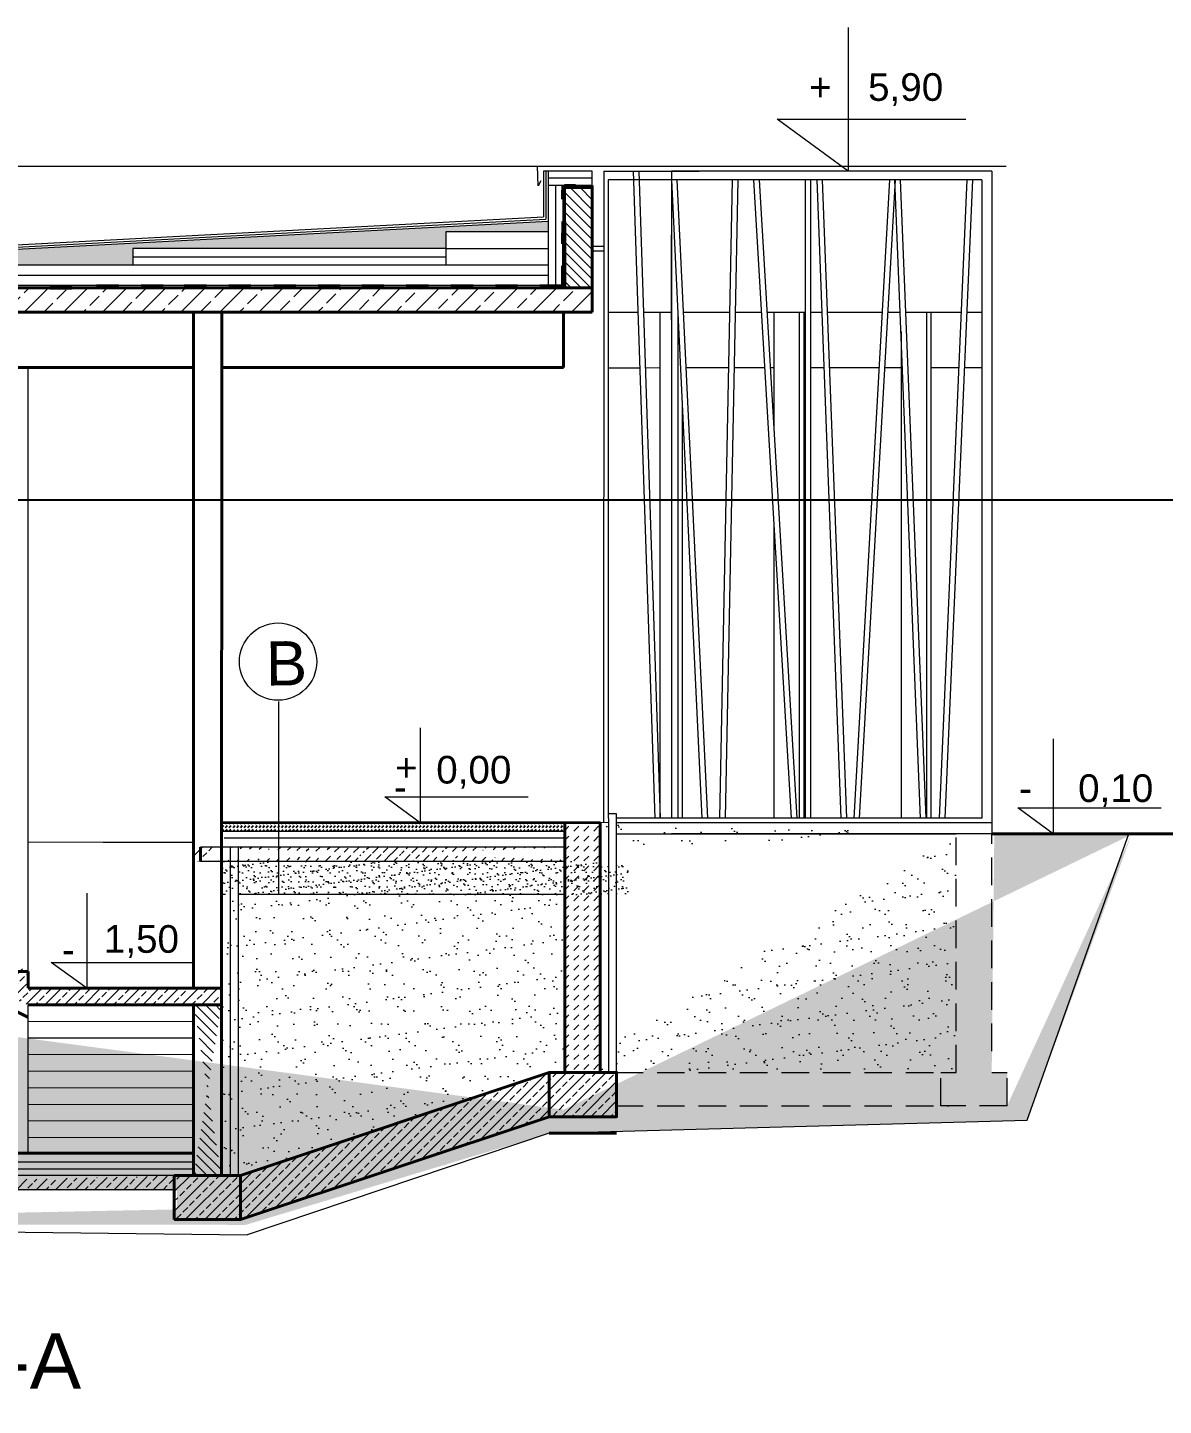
# Model space of a CAD drawing. Header units: millimetres. Extents: x -105266 to 178069, y 491 to 168574.
# Drawn here: x -72321 to -71294, y 33712 to 34958 of the extents above; entities that cross this region are included whole.
import ezdxf

# ---------------------------------------------------------------- set-up
doc = ezdxf.new("R2010")
doc.units = ezdxf.units.MM
doc.linetypes.add('HIDDENX2', pattern=[0.75, 0.5, -0.25])
for name, color, linetype, lineweight in [('A-L-W', 123, 'Continuous', 15), ('A-L-W-nad', 123, 'HIDDENX2', 15), ('A-sc murowane', 2, 'Continuous', 40), ('A-sc wykończenie', 6, 'Continuous', 18), ('A-SC-MUROWANE', 2, 'Continuous', 40), ('AVG', 123, 'Continuous', 15), ('izolacja2', 4, 'BATTING', 9), ('stolarka', 1, 'Continuous', 5), ('ściany murowane', 2, 'Continuous', 40)]:
    doc.layers.add(name, color=color, linetype=linetype, lineweight=lineweight)
doc.styles.get("Standard").update_dxf_attribs({"font": 'arial.ttf'})
doc.linetypes.add('BATTING', pattern='A,0.00254,-2.54,[134,ltypeshp.shx,S=2.54,R=0,X=-2.54,Y=0],-5.08,[134,ltypeshp.shx,S=2.54,R=180,X=2.54,Y=0],-2.54', length=10.16254)
pattern_1 = [(45, (-95980.251, -23630.134), (-8.8388348, 8.8388348), []), (45, (-95971.426, -23630.134), (-8.8388348, 8.8388348), [6, -2.5])]
pattern_2 = [(315, (-99850.856, -13750.408), (4.49012806, 4.49012806), [])]
pattern_3 = [(37.5, (-99850.856, -13750.408), (-0.800016, 24.470662), [0, -19.304, 0, -21.59, 0, -20.6375]), (7.5, (-99850.856, -13750.408), (22.476164, 35.841255), [0, -10.414, 0, -17.399, 0, -6.6675]), (327.5, (-99866.477, -13750.408), (39.5496185, 0.071859), [0, -6.35, 0, -22.86, 0, -29.845]), (317.5, (-99866.477, -13750.408), (38.177823, 11.146466), [0, -3.175, 0, -14.986, 0, -17.145])]
pattern_4 = [(45, (-99850.856, -13750.408), (-8.8388348, 8.8388348), []), (45, (-99842.031, -13750.408), (-8.8388348, 8.8388348), [6, -2.5])]

msp = doc.modelspace()

# ---------------------------------------------------------------- hatches: boundary and pattern name
h = msp.add_hatch()
h.set_pattern_fill('DASH', color=256, scale=2, angle=45)
h.set_pattern_definition([(45, (-95980.2514, -23630.134), (9e-16, 8.9802561), [6.35, -6.35])])
h.paths.add_polyline_path([(-71850.56, 34772.9), (-71850.56, 34782.62), (-72437.97, 34751.48), (-73099.43, 34786.25), (-73099.43, 34772.94), (-72960.34, 34772.93), (-72960.34, 34757.93), (-72677.96, 34757.92), (-72677.96, 34742.91), (-72226.2, 34742.91), (-72226.2, 34757.91), (-71942.87, 34757.9), (-71942.87, 34772.9)])
h = msp.add_hatch()
h.set_pattern_fill('DASH', color=256, scale=0.75, angle=45)
h.set_pattern_definition([(45, (-95644.6588, -23331.2608), (2e-16, 3.367596045), [2.38125, -2.38125])])
edge = h.paths.add_edge_path()
edge.add_line((-71835.51, 34230.78), (-72145.92, 34230.59))
edge.add_line((-71835.51, 34230.78), (-71835.51, 34238.78))
edge.add_line((-71835.51, 34238.78), (-72145.91, 34238.78))
edge.add_line((-72145.91, 34238.59), (-72145.92, 34230.59))
h = msp.add_hatch()
h.set_pattern_fill('DASH', color=256, scale=0.75, angle=45)
h.set_pattern_definition([(45, (-95980.2514, -23630.1337), (2e-16, 3.367596045), [2.38125, -2.38125])])
edge = h.paths.add_edge_path()
edge.add_line((-72171.1, 33931.9), (-72752.3, 33931.9))
edge.add_line((-72171.1, 33931.9), (-72171.1, 33939.9))
edge.add_line((-72171.1, 33939.9), (-72752.3, 33939.9))
edge.add_line((-72752.3, 33939.9), (-72752.3, 33931.9))
at = {"layer": 'AVG', "linetype": 'Continuous', "ltscale": 50}
h = msp.add_hatch(dxfattribs=at)
h.set_pattern_fill('LINE', color=256, scale=2, angle=315)
h.set_pattern_definition(pattern_2)
edge = h.paths.add_edge_path()
edge.add_line((-71835.51, 34722.27), (-71835.54, 34812.92))
edge.add_line((-71835.54, 34812.92), (-71810.54, 34812.92))
edge.add_line((-71810.54, 34812.92), (-71810.51, 34722.27))
edge.add_line((-71810.51, 34722.27), (-71835.51, 34722.26))
h = msp.add_hatch(dxfattribs=at)
h.set_pattern_fill('JIS_STN_2.5', color=256, scale=10)
h.set_pattern_definition([(45, (-143719.624, -14209.136), (-17.6776695, 17.6776695), []), (45, (-143701.974, -14209.136), (-17.6776695, 17.6776695), [12, -5])])
edge = h.paths.add_edge_path()
edge.add_line((-71810.61, 34722.28), (-71810.61, 34700.3))
edge.add_line((-71810.61, 34722.29), (-71810.61, 34722.28))
edge.add_line((-71810.61, 34722.29), (-73114.43, 34722.33))
edge.add_line((-73114.43, 34722.33), (-73139.43, 34722.33))
edge.add_line((-73139.43, 34722.33), (-73139.43, 34700.28))
edge.add_line((-71807.77, 34700.3), (-73139.43, 34700.28))
h = msp.add_hatch(dxfattribs=at)
h.set_pattern_fill('DASH', color=256, scale=2, angle=45)
h.set_pattern_definition([(45, (-99908.4986, -13750.409), (9e-16, 8.9802561), [6.35, -6.35])])
edge = h.paths.add_edge_path()
edge.add_line((-71835.5, 34012.94), (-71806.81, 34012.94))
edge.add_line((-71803.49, 34012.94), (-71803.5, 34238.78))
edge.add_line((-71835.5, 34012.94), (-71835.51, 34238.78))
edge.add_line((-71835.5, 34238.78), (-71803.5, 34238.78))
h = msp.add_hatch(dxfattribs=at)
h.set_pattern_fill('AR-SAND', color=256, scale=0.5)
h.set_pattern_definition(pattern_3)
edge = h.paths.add_edge_path()
edge.add_line((-71731.85, 34012.94), (-71495.3, 34012.94))
edge.add_line((-71481.3, 34012.94), (-71481.31, 34228.79))
edge.add_line((-71803.5, 34216.77), (-71803.5, 34227.78))
edge.add_line((-71803.5, 34227.78), (-71803.5, 34238.78))
edge.add_line((-71803.5, 34238.78), (-71481.31, 34228.79))
edge.add_line((-71803.49, 34032.15), (-71803.5, 34216.77))
edge.add_line((-71803.49, 34012.94), (-71737.41, 34012.94))
h = msp.add_hatch(dxfattribs=at)
h.set_pattern_fill('AR-SAND', color=256, scale=0.5)
h.set_pattern_definition(pattern_3)
edge = h.paths.add_edge_path()
edge.add_line((-71849.49, 33957.94), (-71417.13, 33969.94))
edge.add_line((-71417.13, 33969.94), (-71322.82, 34228.07))
edge.add_line((-71435.3, 33982.94), (-71788.49, 33982.94))
edge.add_line((-71435.3, 33982.94), (-71435.3, 34012.94))
edge.add_line((-71449.3, 34012.94), (-71435.3, 34012.94))
edge.add_line((-71449.3, 34012.94), (-71446.94, 34228.06))
edge.add_line((-71446.94, 34228.06), (-71322.82, 34228.06))
edge.add_line((-71849.49, 33972.94), (-72126.22, 33889.17))
edge.add_line((-71849.49, 33972.94), (-71788.49, 33972.94))
edge.add_line((-71849.49, 33957.94), (-72123.96, 33875.18))
edge.add_line((-72186.22, 33889.17), (-72126.22, 33889.17))
edge.add_line((-72123.96, 33875.18), (-72816.23, 33876.28))
edge.add_line((-72186.22, 33889.16), (-72186.23, 33906.17))
edge.add_line((-72186.22, 33906.17), (-72733.51, 33906.16))
edge.add_line((-72735.88, 33889.16), (-72735.88, 33906.16))
edge.add_line((-72796.8, 33880.23), (-72735.88, 33879.9))
edge.add_line((-73109.34, 33994.29), (-72796.78, 33880.22))
edge.add_line((-73667.37, 33994.28), (-73116.06, 33994.29))
edge.add_line((-73667.43, 33994.28), (-73667.37, 33994.28))
edge.add_line((-73123.09, 33983.06), (-72816.23, 33876.28))
edge.add_line((-73727.37, 33994.28), (-73667.43, 33994.28))
edge.add_line((-73813.67, 33975.79), (-73123.09, 33983.06))
edge.add_line((-73727.37, 33994.28), (-73727.37, 34024.28))
edge.add_line((-73727.37, 34024.28), (-73713.37, 34024.28))
edge.add_line((-73713.37, 34024.28), (-73713.33, 34228.76))
edge.add_line((-73813.67, 33975.79), (-73885.72, 34228.79))
edge.add_line((-73885.72, 34228.79), (-73713.33, 34228.8))
h = msp.add_hatch(dxfattribs=at)
h.set_pattern_fill('JIS_STN_2.5', color=256, scale=5)
h.set_pattern_definition(pattern_1)
edge = h.paths.add_edge_path()
edge.add_line((-72145.91, 34074.1), (-72320.9, 34074.1))
edge.add_line((-72145.91, 34089.1), (-72145.91, 34074.1))
edge.add_line((-72145.91, 34089.1), (-72320.87, 34089.1))
edge.add_line((-72350.84, 34104.1), (-72320.85, 34104.1))
edge.add_line((-72608.12, 34206.65), (-72320.9, 34074.1))
edge.add_line((-72350.81, 34119.1), (-72380.81, 34119.16))
edge.add_line((-72350.81, 34119.1), (-72350.84, 34104.1))
edge.add_line((-72320.85, 34104.1), (-72320.87, 34089.1))
edge.add_line((-72560.62, 34224.54), (-72560.64, 34209.49))
edge.add_line((-72530.65, 34209.43), (-72560.64, 34209.49))
edge.add_line((-72530.65, 34209.43), (-72530.68, 34194.43))
edge.add_line((-72500.68, 34194.38), (-72530.68, 34194.43))
edge.add_line((-72500.68, 34194.38), (-72500.7, 34179.38))
edge.add_line((-72470.7, 34179.32), (-72500.7, 34179.38))
edge.add_line((-72470.7, 34179.32), (-72470.73, 34164.32))
edge.add_line((-72440.73, 34164.27), (-72470.73, 34164.32))
edge.add_line((-72440.73, 34164.27), (-72440.76, 34149.27))
edge.add_line((-72410.76, 34149.21), (-72440.76, 34149.27))
edge.add_line((-72410.76, 34149.21), (-72410.79, 34134.21))
edge.add_line((-72380.79, 34134.16), (-72410.79, 34134.21))
edge.add_line((-72380.79, 34134.16), (-72380.81, 34119.16))
edge.add_line((-72560.62, 34224.54), (-72590.63, 34224.6))
edge.add_line((-72590.62, 34228.64), (-72590.63, 34224.6))
edge.add_line((-72590.62, 34228.64), (-72777.87, 34228.64))
edge.add_line((-72608.12, 34206.65), (-72777.87, 34206.64))
edge.add_line((-72777.87, 34206.64), (-72777.22, 34228.64))
h = msp.add_hatch(dxfattribs=at)
h.set_pattern_fill('JIS_STN_2.5', color=256, scale=5)
h.set_pattern_definition(pattern_1)
edge = h.paths.add_edge_path()
edge.add_line((-71833.12, 34205), (-71835.51, 34216.78))
edge.add_line((-71835.51, 34203.78), (-72171.1, 34203.78))
edge.add_line((-71833.34, 34216.78), (-72145.91, 34216.78))
edge.add_line((-72171.1, 34203.78), (-72171.1, 34216.78))
h = msp.add_hatch(dxfattribs=at)
h.set_pattern_fill('AR-SAND', color=256, scale=0.2)
h.set_pattern_definition([(37.5, (-95980.2514, -23630.134), (-0.3200063, 9.7882647), [0, -7.7216, 0, -8.636, 0, -8.255]), (7.5, (-95980.251, -23630.134), (8.9904657, 14.336502), [0, -4.1656, 0, -6.9596, 0, -2.667]), (327.5, (-95986.5, -23630.134), (15.8198474, 0.0287437), [0, -2.54, 0, -9.144, 0, -11.938]), (317.5, (-95986.5, -23630.134), (15.271129, 4.4585865), [0, -1.27, 0, -5.9944, 0, -6.858])])
edge = h.paths.add_edge_path()
edge.add_line((-72145.63, 34173.78), (-72145.63, 34203.78))
edge.add_line((-71777.85, 34173.78), (-72145.63, 34173.78))
edge.add_line((-71777.85, 34203.78), (-72145.63, 34203.78))
edge.add_line((-71777.86, 34173.78), (-71777.86, 34203.78))
h = msp.add_hatch(dxfattribs=at)
h.set_pattern_fill('AR-SAND', color=256, scale=0.5)
h.set_pattern_definition([(37.5, (-95980.251, -23630.134), (-0.8000156, 24.470662), [0, -19.304, 0, -21.59, 0, -20.6375]), (7.5, (-95980.25, -23630.134), (22.476164, 35.841255), [0, -10.414, 0, -17.399, 0, -6.6675]), (327.5, (-95995.872, -23630.134), (39.5496185, 0.071859), [0, -6.35, 0, -22.86, 0, -29.845]), (317.5, (-95995.872, -23630.134), (38.177823, 11.146466), [0, -3.175, 0, -14.986, 0, -17.145])])
h.paths.add_polyline_path([(-72145.91, 33919.9), (-72145.96, 34173.78), (-71835.51, 34173.78), (-71835.49, 34012.94), (-71849.49, 34012.94), (-72128.59, 33919.9)])
h = msp.add_hatch(dxfattribs=at)
h.set_pattern_fill('LINE', color=256, scale=2, angle=315)
h.set_pattern_definition(pattern_2)
edge = h.paths.add_edge_path()
edge.add_line((-72171.1, 33919.9), (-72145.91, 33919.9))
edge.add_line((-72145.91, 34074.1), (-72145.92, 33919.9))
edge.add_line((-72171.1, 34074.1), (-72171.09, 33919.9))
edge.add_line((-72171.1, 34074.1), (-72145.91, 34074.1))
h = msp.add_hatch(dxfattribs=at)
h.set_pattern_fill('JIS_STN_2.5', color=256, scale=5)
h.set_pattern_definition(pattern_4)
h.paths.add_polyline_path([(-71849.49, 34012.94), (-71849.49, 33972.94), (-71788.49, 33972.94), (-71788.49, 34012.95)])
edge = h.paths.add_edge_path()
edge.add_line((-71849.49, 33972.94), (-72128.59, 33879.9))
edge.add_line((-72128.59, 33919.9), (-72128.59, 33879.9))
edge.add_line((-71849.48, 34012.94), (-72128.59, 33919.9))
h = msp.add_hatch(dxfattribs=at)
h.set_pattern_fill('JIS_STN_2.5', color=256, scale=5)
h.set_pattern_definition(pattern_1)
edge = h.paths.add_edge_path()
edge.add_line((-72188.59, 33906.9), (-72188.59, 33919.9))
edge.add_line((-72188.59, 33906.9), (-72735.88, 33906.9))
edge.add_line((-72171.1, 33919.9), (-72752.29, 33919.9))
edge.add_line((-72735.88, 33906.9), (-72735.88, 33919.9))
h = msp.add_hatch(dxfattribs=at)
h.set_pattern_fill('JIS_STN_2.5', color=256, scale=5)
h.set_pattern_definition(pattern_4)
edge = h.paths.add_edge_path()
edge.add_line((-72188.59, 33919.9), (-72128.59, 33919.9))
edge.add_line((-72128.59, 33919.9), (-72128.59, 33879.9))
edge.add_line((-72188.59, 33879.9), (-72128.59, 33879.9))
edge.add_line((-72188.59, 33879.9), (-72188.59, 33919.9))
at = {"layer": 'ściany murowane', "linetype": 'Continuous', "ltscale": 50}
h = msp.add_hatch(dxfattribs=at)
h.set_pattern_fill('LINE', color=5, angle=89.82257)
h.set_pattern_definition([(89.8225708728, (5639631.7629, -8763547.97536), (-0.1249994006449, 0.0003870896886), [])])
edge = h.paths.add_edge_path()
edge.add_line((-71835.49, 34802.34), (-71837.49, 34802.34))
edge.add_line((-71837.49, 34802.34), (-71837.26, 34814.96))
edge.add_line((-71837.26, 34814.96), (-71835.64, 34814.87))
edge.add_line((-71835.64, 34814.87), (-71835.49, 34802.34))
h = msp.add_hatch(dxfattribs=at)
h.set_pattern_fill('LINE', color=5)
h.set_pattern_definition([(0, (-8852456.89313, -5703872.92804), (0, 0.125), [])])
edge = h.paths.add_edge_path()
edge.add_line((-71835.57, 34812.95), (-71835.57, 34814.95))
edge.add_line((-71835.57, 34814.95), (-71825.57, 34814.95))
edge.add_line((-71825.57, 34814.95), (-71825.57, 34812.95))
edge.add_line((-71825.57, 34812.95), (-71835.57, 34812.95))
h = msp.add_hatch(dxfattribs=at)
h.set_pattern_fill('LINE', color=5, angle=89.82257)
h.set_pattern_definition([(89.8225708728, (5639631.79011, -8763588.15021), (-0.1249994006449, 0.0003870896886), [])])
edge = h.paths.add_edge_path()
edge.add_line((-71835.46, 34762.16), (-71837.46, 34762.17))
edge.add_line((-71837.46, 34762.17), (-71837.4, 34782.17))
edge.add_line((-71837.4, 34782.17), (-71835.4, 34782.16))
edge.add_line((-71835.4, 34782.16), (-71835.46, 34762.16))
h = msp.add_hatch(dxfattribs=at)
h.set_pattern_fill('LINE', color=5, angle=89.82257)
h.set_pattern_definition([(89.8225708728, (5639631.67086, -8763628.01961), (-0.1249994006449, 0.0003870896886), [])])
edge = h.paths.add_edge_path()
edge.add_line((-71835.58, 34722.29), (-71837.58, 34722.3))
edge.add_line((-71837.58, 34722.3), (-71837.52, 34742.3))
edge.add_line((-71837.52, 34742.3), (-71835.52, 34742.29))
edge.add_line((-71835.52, 34742.29), (-71835.58, 34722.29))
h = msp.add_hatch(dxfattribs=at)
h.set_pattern_fill('LINE', color=5)
h.set_pattern_definition([(0, (-8852922.5677, -5703963.77314), (0, 0.125), [])])
edge = h.paths.add_edge_path()
edge.add_line((-72301.24, 34722.1), (-72301.24, 34724.1))
edge.add_line((-72301.24, 34724.1), (-72281.24, 34724.1))
edge.add_line((-72281.24, 34724.1), (-72281.24, 34722.1))
edge.add_line((-72281.24, 34722.1), (-72301.24, 34722.1))
h = msp.add_hatch(dxfattribs=at)
h.set_pattern_fill('LINE', color=5)
h.set_pattern_definition([(0, (-8852880.1454, -5703963.59097), (0, 0.125), [])])
edge = h.paths.add_edge_path()
edge.add_line((-72258.82, 34722.28), (-72258.82, 34724.28))
edge.add_line((-72258.82, 34724.28), (-72238.82, 34724.28))
edge.add_line((-72238.82, 34724.28), (-72238.82, 34722.28))
edge.add_line((-72238.82, 34722.28), (-72258.82, 34722.28))
h = msp.add_hatch(dxfattribs=at)
h.set_pattern_fill('LINE', color=5)
h.set_pattern_definition([(0, (-8852839.97658, -5703963.59097), (0, 0.125), [])])
edge = h.paths.add_edge_path()
edge.add_line((-72218.65, 34722.28), (-72218.65, 34724.28))
edge.add_line((-72218.65, 34724.28), (-72198.65, 34724.28))
edge.add_line((-72198.65, 34724.28), (-72198.65, 34722.28))
edge.add_line((-72198.65, 34722.28), (-72218.65, 34722.28))
h = msp.add_hatch(dxfattribs=at)
h.set_pattern_fill('LINE', color=5)
h.set_pattern_definition([(0, (-8852800.85038, -5703963.57969), (0, 0.125), [])])
edge = h.paths.add_edge_path()
edge.add_line((-72179.52, 34722.29), (-72179.52, 34724.29))
edge.add_line((-72179.52, 34724.29), (-72159.52, 34724.29))
edge.add_line((-72159.52, 34724.29), (-72159.52, 34722.29))
edge.add_line((-72159.52, 34722.29), (-72179.52, 34722.29))
h = msp.add_hatch(dxfattribs=at)
h.set_pattern_fill('LINE', color=5)
h.set_pattern_definition([(0, (-8852760.68156, -5703963.57969), (0, 0.125), [])])
edge = h.paths.add_edge_path()
edge.add_line((-72139.36, 34722.29), (-72139.36, 34724.29))
edge.add_line((-72139.36, 34724.29), (-72119.36, 34724.29))
edge.add_line((-72119.36, 34724.29), (-72119.36, 34722.29))
edge.add_line((-72119.36, 34722.29), (-72139.36, 34722.29))
h = msp.add_hatch(dxfattribs=at)
h.set_pattern_fill('LINE', color=5)
h.set_pattern_definition([(0, (-8852719.90828, -5703963.59097), (0, 0.125), [])])
edge = h.paths.add_edge_path()
edge.add_line((-72098.58, 34722.28), (-72098.58, 34724.28))
edge.add_line((-72098.58, 34724.28), (-72078.58, 34724.28))
edge.add_line((-72078.58, 34724.28), (-72078.58, 34722.28))
edge.add_line((-72078.58, 34722.28), (-72098.58, 34722.28))
h = msp.add_hatch(dxfattribs=at)
h.set_pattern_fill('LINE', color=5)
h.set_pattern_definition([(0, (-8852679.73945, -5703963.59097), (0, 0.125), [])])
edge = h.paths.add_edge_path()
edge.add_line((-72058.41, 34722.28), (-72058.41, 34724.28))
edge.add_line((-72058.41, 34724.28), (-72038.41, 34724.28))
edge.add_line((-72038.41, 34724.28), (-72038.41, 34722.28))
edge.add_line((-72038.41, 34722.28), (-72058.41, 34722.28))
h = msp.add_hatch(dxfattribs=at)
h.set_pattern_fill('LINE', color=5)
h.set_pattern_definition([(0, (-8852640.29336, -5703963.59097), (0, 0.125), [])])
edge = h.paths.add_edge_path()
edge.add_line((-72018.97, 34722.28), (-72018.97, 34724.28))
edge.add_line((-72018.97, 34724.28), (-71998.97, 34724.28))
edge.add_line((-71998.97, 34724.28), (-71998.97, 34722.28))
edge.add_line((-71998.97, 34722.28), (-72018.97, 34722.28))
h = msp.add_hatch(dxfattribs=at)
h.set_pattern_fill('LINE', color=5)
h.set_pattern_definition([(0, (-8852600.12454, -5703963.59097), (0, 0.125), [])])
edge = h.paths.add_edge_path()
edge.add_line((-71978.8, 34722.28), (-71978.8, 34724.28))
edge.add_line((-71978.8, 34724.28), (-71958.8, 34724.28))
edge.add_line((-71958.8, 34724.28), (-71958.8, 34722.28))
edge.add_line((-71958.8, 34722.28), (-71978.8, 34722.28))
h = msp.add_hatch(dxfattribs=at)
h.set_pattern_fill('LINE', color=5)
h.set_pattern_definition([(0, (-8852559.65452, -5703963.58086), (0, 0.125), [])])
edge = h.paths.add_edge_path()
edge.add_line((-71938.33, 34722.29), (-71938.33, 34724.29))
edge.add_line((-71938.33, 34724.29), (-71918.33, 34724.29))
edge.add_line((-71918.33, 34724.29), (-71918.33, 34722.29))
edge.add_line((-71918.33, 34722.29), (-71938.33, 34722.29))
h = msp.add_hatch(dxfattribs=at)
h.set_pattern_fill('LINE', color=5)
h.set_pattern_definition([(0, (-8852519.48569, -5703963.58086), (0, 0.125), [])])
edge = h.paths.add_edge_path()
edge.add_line((-71898.16, 34722.29), (-71898.16, 34724.29))
edge.add_line((-71898.16, 34724.29), (-71878.16, 34724.29))
edge.add_line((-71878.16, 34724.29), (-71878.16, 34722.29))
edge.add_line((-71878.16, 34722.29), (-71898.16, 34722.29))
h = msp.add_hatch(dxfattribs=at)
h.set_pattern_fill('LINE', color=5)
h.set_pattern_definition([(0, (-8852479.37891, -5703963.59097), (0, 0.125), [])])
edge = h.paths.add_edge_path()
edge.add_line((-71858.05, 34722.28), (-71858.05, 34724.28))
edge.add_line((-71858.05, 34724.28), (-71838.05, 34724.28))
edge.add_line((-71838.05, 34724.28), (-71838.05, 34722.28))
edge.add_line((-71838.05, 34722.28), (-71858.05, 34722.28))

# ---------------------------------------------------------------- linework, layer by layer
at = {"color": 1}
msp.add_xline((57065.48, 34530.8), (1, 0), dxfattribs=at)
at = {"layer": 'A-L-W'}
for p, q in [((-71859.61, 34814.41), (-71860.14, 34832.38)), ((-71802.46, 34832.4), (-71436.09, 34832.38)), ((-71857.15, 34818.99), (-71859.61, 34814.41)), ((-71854.55, 34827.92), (-71854.56, 34786.42)), ((-71810.55, 34827.91), (-71854.55, 34827.92)), ((-72438.63, 34755.52), (-71854.56, 34786.42))]:
    msp.add_line(p, q, dxfattribs=at)
at = {"layer": 'A-L-W-nad', "linetype": 'HIDDENX2', "ltscale": 50}
for p, q in [((-71481.3, 34012.94), (-71481.31, 34228.79)), ((-71449.3, 34032.16), (-71449.31, 34228.79)), ((-71789.49, 34012.94), (-71481.3, 34012.94)), ((-71495.3, 34012.94), (-71481.3, 34012.94)), ((-71495.3, 33982.94), (-71495.3, 34012.94)), ((-71449.3, 34012.94), (-71435.3, 34012.94)), ((-71435.3, 33982.94), (-71435.3, 34012.94)), ((-71789.49, 33982.94), (-71488.17, 33982.94)), ((-71435.3, 33982.94), (-71495.3, 33982.94))]:
    msp.add_line(p, q, dxfattribs=at)
at = {"layer": 'A-sc murowane', "linetype": 'Continuous', "ltscale": 50}
for p, q in [((-71810.61, 34700.3), (-73139.43, 34700.28)), ((-72171.11, 34700.29), (-72171.1, 34089.1)), ((-72145.61, 34700.29), (-72146.01, 34089.1)), ((-71836.51, 34700.3), (-71836.51, 34650.3)), ((-72171.11, 34650.29), (-73099.41, 34650.36)), ((-71836.51, 34650.3), (-72145.64, 34650.29)), ((-71803.5, 34238.8), (-72145.91, 34238.78)), ((-72145.91, 34238.78), (-72145.91, 34203.78)), ((-71449.31, 34228.79), (-71121.12, 34228.8)), ((-72608.12, 34206.65), (-72320.9, 34063.1)), ((-72145.91, 34089.1), (-72320.87, 34089.1)), ((-72145.91, 34089.1), (-72145.91, 34074.1)), ((-72145.91, 34074.1), (-72320.9, 34074.1)), ((-72171.1, 34074.1), (-72171.09, 33919.9)), ((-72145.92, 34074.1), (-72145.91, 33919.9)), ((-72171.1, 33939.9), (-72752.3, 33939.9))]:
    msp.add_line(p, q, dxfattribs=at)
at = {"layer": 'A-sc wykończenie'}
for p, q in [((-71749.31, 34700.3), (-71749.31, 34242.78)), ((-71733.31, 34700.3), (-71733.31, 34242.78)), ((-71646.31, 34700.3), (-71646.31, 34594.08)), ((-71623.31, 34700.3), (-71623.31, 34242.79)), ((-71619.31, 34700.3), (-71619.31, 34242.79)), ((-71508.31, 34700.3), (-71508.31, 34242.79)), ((-71504.31, 34700.3), (-71504.31, 34242.79)), ((-71531.31, 34682.89), (-71531.31, 34242.79)), ((-71729.11, 34619.23), (-71729.11, 34242.78)), ((-71646.31, 34508.91), (-71646.31, 34242.79)), ((-72093.94, 34173.78), (-72093.89, 34348.3)), ((-71788.5, 34228.77), (-71481.31, 34228.79)), ((-71745.86, 34228.79), (-71738.95, 34228.79)), ((-71449.31, 34228.79), (-71325.19, 34228.79)), ((-72188.59, 33906.9), (-72188.59, 33919.9))]:
    msp.add_line(p, q, dxfattribs=at)
at = {"layer": 'A-SC-MUROWANE'}
for p, q in [((-72171.11, 34700.29), (-72145.61, 34700.29)), ((-72145.91, 34230.78), (-72145.91, 34236.78)), ((-72164.94, 34216.78), (-72164.94, 34203.77)), ((-72171.1, 34089.1), (-72145.91, 34089.1)), ((-71849.49, 34012.94), (-71788.49, 34012.94)), ((-71849.49, 33972.94), (-71788.49, 33972.94)), ((-71849.49, 33957.94), (-71788.49, 33957.94))]:
    msp.add_line(p, q, dxfattribs=at)
at = {"layer": 'AVG', "linetype": 'Continuous', "ltscale": 50}
for p, q in [((-71579.26, 34957.64), (-71579.26, 34827.94)), ((-71579.26, 34827.94), (-71643.41, 34874.75)), ((-71643.41, 34874.75), (-71472.62, 34874.75)), ((-71852.55, 34827.92), (-71852.56, 34784.53)), ((-71850.55, 34827.92), (-71850.56, 34789.67)), ((-71810.54, 34814.92), (-71850.55, 34814.92)), ((-71837.04, 34814.92), (-71837.5, 34724.27)), ((-71810.54, 34812.92), (-71835.54, 34812.92)), ((-72438.63, 34753.51), (-71852.56, 34784.53)), ((-72438.63, 34751.51), (-71850.56, 34782.63)), ((-71850.56, 34789.67), (-71850.56, 34724.29)), ((-71850.56, 34724.29), (-73112.43, 34724.33)), ((-71796.06, 34700.3), (-71769.27, 34700.3)), ((-71764.26, 34700.3), (-71738.96, 34700.3)), ((-71727.99, 34700.3), (-71686.05, 34700.3)), ((-71681.04, 34700.3), (-71657.57, 34700.3)), ((-71652.56, 34700.3), (-71618.16, 34700.3)), ((-71613.16, 34700.3), (-71603.06, 34700.3)), ((-71598.05, 34700.3), (-71548.47, 34700.3)), ((-71543.46, 34700.3), (-71532.01, 34700.3)), ((-71527.01, 34700.3), (-71476.65, 34700.3)), ((-71471.64, 34700.3), (-71458.36, 34700.3)), ((-72320.85, 34104.1), (-72320.86, 34650.29)), ((-71796.06, 34649.95), (-71767.6, 34649.95)), ((-71762.59, 34649.95), (-71749.31, 34650.3)), ((-71725.6, 34650.3), (-71687.03, 34650.3)), ((-71682.03, 34650.3), (-71654.63, 34650.3)), ((-71649.62, 34650.3), (-71646.31, 34650.3)), ((-71619.31, 34650.3), (-71618.16, 34650.3)), ((-71613.16, 34650.3), (-71601.16, 34650.3)), ((-71596.16, 34650.3), (-71551.26, 34650.3)), ((-71546.26, 34650.3), (-71531.31, 34650.3)), ((-71504.31, 34650.3), (-71478.81, 34650.3)), ((-71473.8, 34650.3), (-71458.36, 34650.3)), ((-71966.11, 34324.61), (-71966.11, 34238.77)), ((-71393.58, 34314.62), (-71393.58, 34228.78)), ((-71998.19, 34262.18), (-71868.57, 34262.19)), ((-71966.11, 34238.77), (-71998.19, 34262.18)), ((-71788.49, 34012.94), (-71788.5, 34246.74)), ((-71425.66, 34252.19), (-71296.04, 34252.2)), ((-71393.58, 34228.78), (-71425.66, 34252.19)), ((-72253, 34220.95), (-72320.61, 34221.09)), ((-72171.1, 34220.78), (-72253, 34220.95)), ((-71835.51, 34230.78), (-72145.91, 34230.78)), ((-71417.13, 33969.94), (-71325.19, 34228.8)), ((-71835.51, 34216.78), (-72164.94, 34216.78)), ((-72130.91, 34216.78), (-72130.91, 33919.9)), ((-71835.51, 34203.78), (-72164.94, 34203.77)), ((-72267.8, 34174.94), (-72267.8, 34089.1)), ((-71835.51, 34173.78), (-72130.92, 34173.77)), ((-72299.88, 34112.51), (-72170.26, 34112.52)), ((-72267.8, 34089.1), (-72299.88, 34112.51)), ((-72320.9, 34074.1), (-72321.15, 33939.9)), ((-72171.1, 34058.83), (-72320.93, 34059.1)), ((-72171.1, 34043.83), (-72320.96, 34044.1)), ((-72171.1, 34028.83), (-72320.98, 34029.1)), ((-72171.1, 34013.83), (-72321.01, 34014.1)), ((-72171.1, 33998.83), (-72321.04, 33999.1)), ((-72171.1, 33983.83), (-72321.07, 33984.1)), ((-72171.1, 33968.83), (-72321.1, 33969.1)), ((-71849.49, 33957.94), (-71417.13, 33969.94)), ((-72171.1, 33953.83), (-72321.12, 33954.1)), ((-71849.49, 33957.94), (-72122.7, 33866.09)), ((-72171.1, 33931.9), (-72752.3, 33931.9)), ((-72171.1, 33919.9), (-72752.29, 33919.9)), ((-72188.59, 33906.9), (-72735.88, 33906.9)), ((-72813.73, 33874.85), (-72122.7, 33866.09))]:
    msp.add_line(p, q, dxfattribs=at)
at = {"layer": 'AVG'}
for p, q in [((-73091.74, 34832.35), (-71802.46, 34832.4)), ((-71810.6, 34814.92), (-71810.55, 34827.91)), ((-71835.5, 34238.78), (-71803.5, 34238.78))]:
    msp.add_line(p, q, dxfattribs=at)
at = {"layer": 'izolacja2', "linetype": 'BATTING', "ltscale": 0.6}
for p, q in [((-71810.55, 34821.51), (-71850.55, 34821.52)), ((-71843.72, 34814.92), (-71843.72, 34724.27))]:
    msp.add_line(p, q, dxfattribs=at)
at = {"layer": 'izolacja2', "linetype": 'Continuous', "ltscale": 50}
for p, q in [((-71850.56, 34772.9), (-71942.87, 34772.9)), ((-71942.87, 34772.9), (-71942.87, 34742.9)), ((-71942.87, 34757.9), (-72226.2, 34757.91)), ((-72226.2, 34757.91), (-72226.2, 34742.91)), ((-71850.56, 34742.9), (-73099.43, 34742.94))]:
    msp.add_line(p, q, dxfattribs=at)
at = {"layer": 'izolacja2', "ltscale": 1.5}
msp.add_line((-71942.87, 34757.9), (-71850.56, 34757.9), dxfattribs=at)
at = {"layer": 'izolacja2', "ltscale": 0.7}
msp.add_line((-72226.2, 34750.41), (-71942.87, 34750.41), dxfattribs=at)
at = {"layer": 'izolacja2', "linetype": 'BATTING', "ltscale": 0.9}
msp.add_line((-71850.56, 34733.61), (-73099.43, 34733.64), dxfattribs=at)
at = {"layer": 'izolacja2'}
for p, q in [((-71788.5, 34246.74), (-71796.05, 34246.74)), ((-71796.05, 34246.74), (-71795.93, 34238.78)), ((-71795.93, 34238.78), (-71803.5, 34238.8)), ((-72171.1, 33931.9), (-72171.1, 33937.9))]:
    msp.add_line(p, q, dxfattribs=at)
at = {"layer": 'izolacja2', "ltscale": 0.75}
for p, q in [((-71795.93, 34238.78), (-71795.92, 34012.94)), ((-72137.8, 33919.9), (-72137.8, 34216.78))]:
    msp.add_line(p, q, dxfattribs=at)
at = {"layer": 'izolacja2', "ltscale": 0.6}
for p, q in [((-72143.42, 34225.01), (-71835.51, 34225.01)), ((-72752.31, 33925.72), (-72171.11, 33925.73))]:
    msp.add_line(p, q, dxfattribs=at)
at = {"layer": 'stolarka', "linetype": 'Continuous', "ltscale": 50}
for p, q in [((-71800.24, 34827.93), (-71800.25, 34238.79)), ((-71800.24, 34827.93), (-71713.96, 34827.93)), ((-71458.36, 34819.94), (-71796.06, 34819.93)), ((-71796.06, 34819.93), (-71796.05, 34246.74)), ((-71773.49, 34827.77), (-71754.11, 34242.78)), ((-71768.49, 34827.93), (-71749.11, 34242.78)), ((-71449.32, 34827.94), (-71738.96, 34827.93)), ((-71738.96, 34827.93), (-71738.95, 34242.78)), ((-71711.1, 34242.79), (-71738.72, 34819.93)), ((-71706.1, 34242.79), (-71733.71, 34819.93)), ((-71695.07, 34242.79), (-71683.69, 34819.94)), ((-71690.07, 34242.79), (-71678.69, 34819.84)), ((-71664.61, 34819.94), (-71630.66, 34242.79)), ((-71659.6, 34819.94), (-71625.65, 34242.79)), ((-71618.16, 34819.94), (-71618.16, 34242.79)), ((-71613.16, 34819.94), (-71613.16, 34242.79)), ((-71607.6, 34819.94), (-71585.7, 34242.79)), ((-71602.59, 34819.94), (-71580.69, 34242.79)), ((-71541.77, 34819.94), (-71574.07, 34242.79)), ((-71536.76, 34819.94), (-71569.06, 34242.79)), ((-71513.6, 34242.79), (-71536.83, 34819.94)), ((-71508.6, 34242.79), (-71531.83, 34819.94)), ((-71496.41, 34242.79), (-71471.48, 34819.94)), ((-71491.41, 34242.79), (-71466.47, 34819.94)), ((-71458.36, 34819.94), (-71458.36, 34242.79)), ((-71449.32, 34827.94), (-71449.31, 34228.79)), ((-71738.96, 34700.3), (-71738.96, 34770.3)), ((-71810.84, 34760.12), (-71800.24, 34760.07)), ((-71810.58, 34755.69), (-71800.24, 34755.69)), ((-71738.96, 34693.39), (-71738.96, 34763.39)), ((-71738.96, 34700.3), (-71738.96, 34700.3)), ((-71618.16, 34614.45), (-71618.16, 34614.45)), ((-71458.36, 34242.79), (-71788.5, 34242.78)), ((-71449.31, 34238.79), (-71788.5, 34238.78)), ((-71449.31, 34228.79), (-71738.95, 34228.79)), ((-71449.31, 34228.79), (-71481.31, 34228.79))]:
    msp.add_line(p, q, dxfattribs=at)
msp.add_circle((-72094.7, 34384.38), 34.95, dxfattribs=at)
at = {"layer": 'ściany murowane', "linetype": 'Continuous', "ltscale": 50}
for p, q in [((-71835.54, 34812.92), (-71835.51, 34722.28)), ((-71810.6, 34812.92), (-71835.54, 34812.91)), ((-71810.6, 34814.92), (-71810.61, 34700.3)), ((-71835.51, 34722.29), (-73114.43, 34722.33)), ((-71835.51, 34722.27), (-71810.51, 34722.27)), ((-71835.49, 34012.94), (-71835.51, 34238.78)), ((-71803.49, 34012.94), (-71803.5, 34238.78)), ((-72350.84, 34104.1), (-72320.85, 34104.1)), ((-72320.85, 34104.1), (-72320.87, 34089.1)), ((-71849.48, 34012.94), (-72128.59, 33919.9)), ((-71849.49, 33972.94), (-72128.59, 33879.9)), ((-72188.59, 33919.9), (-72128.59, 33919.9)), ((-72188.59, 33919.9), (-72188.59, 33879.9)), ((-72128.59, 33919.9), (-72128.59, 33879.9)), ((-72188.59, 33879.9), (-72128.59, 33879.9))]:
    msp.add_line(p, q, dxfattribs=at)
msp.add_lwpolyline([(-71849.49, 34012.94), (-71849.49, 33972.94), (-71788.49, 33972.94), (-71788.49, 34012.95), (-71849.49, 34012.94)], dxfattribs=at)

# ---------------------------------------------------------------- texts
at = {"layer": 'A-SC-MUROWANE', "insert": (-72657, 33777), "char_height": 50, "attachment_point": 1}
msp.add_mtext_dynamic_manual_height_columns('przekrój A-A', width=1030.0962, gutter_width=12.5, heights=[0], dxfattribs=at)
at = {"layer": 'AVG', "linetype": 'Continuous', "ltscale": 50, "char_height": 25, "attachment_point": 1}
for s, insert in [('+ ', (-71614.49, 34916.42)), ('^J- ', (-71989.91, 34325.35)), ('- ', (-71424.54, 34282.53)), ('-^J ', (-72290.23, 34136.66))]:
    msp.add_mtext_dynamic_manual_height_columns(s, width=41.7174, gutter_width=12.5, heights=[0], dxfattribs=dict(at, insert=insert))
at = {"layer": 'AVG', "linetype": 'Continuous', "ltscale": 50, "char_height": 25, "width": 52.5, "attachment_point": 1}
for s, insert in [('5,90', (-71561.12, 34916.37)), ('+', (-71988.82, 34301.17)), ('0,00', (-71951.66, 34299.16)), ('0,10', (-71371.17, 34282.49)), ('1,50', (-72252.27, 34146.15))]:
    msp.add_mtext(s, dxfattribs=dict(at, insert=insert))
at = {"layer": 'stolarka', "linetype": 'Continuous', "ltscale": 50, "insert": (-72105.89, 34402.74), "char_height": 40, "attachment_point": 1, "rotation": 0.4888}
msp.add_mtext_dynamic_manual_height_columns('B', width=21.2468, gutter_width=12.5, heights=[0], dxfattribs=at)

doc.saveas('drawing.dxf')
